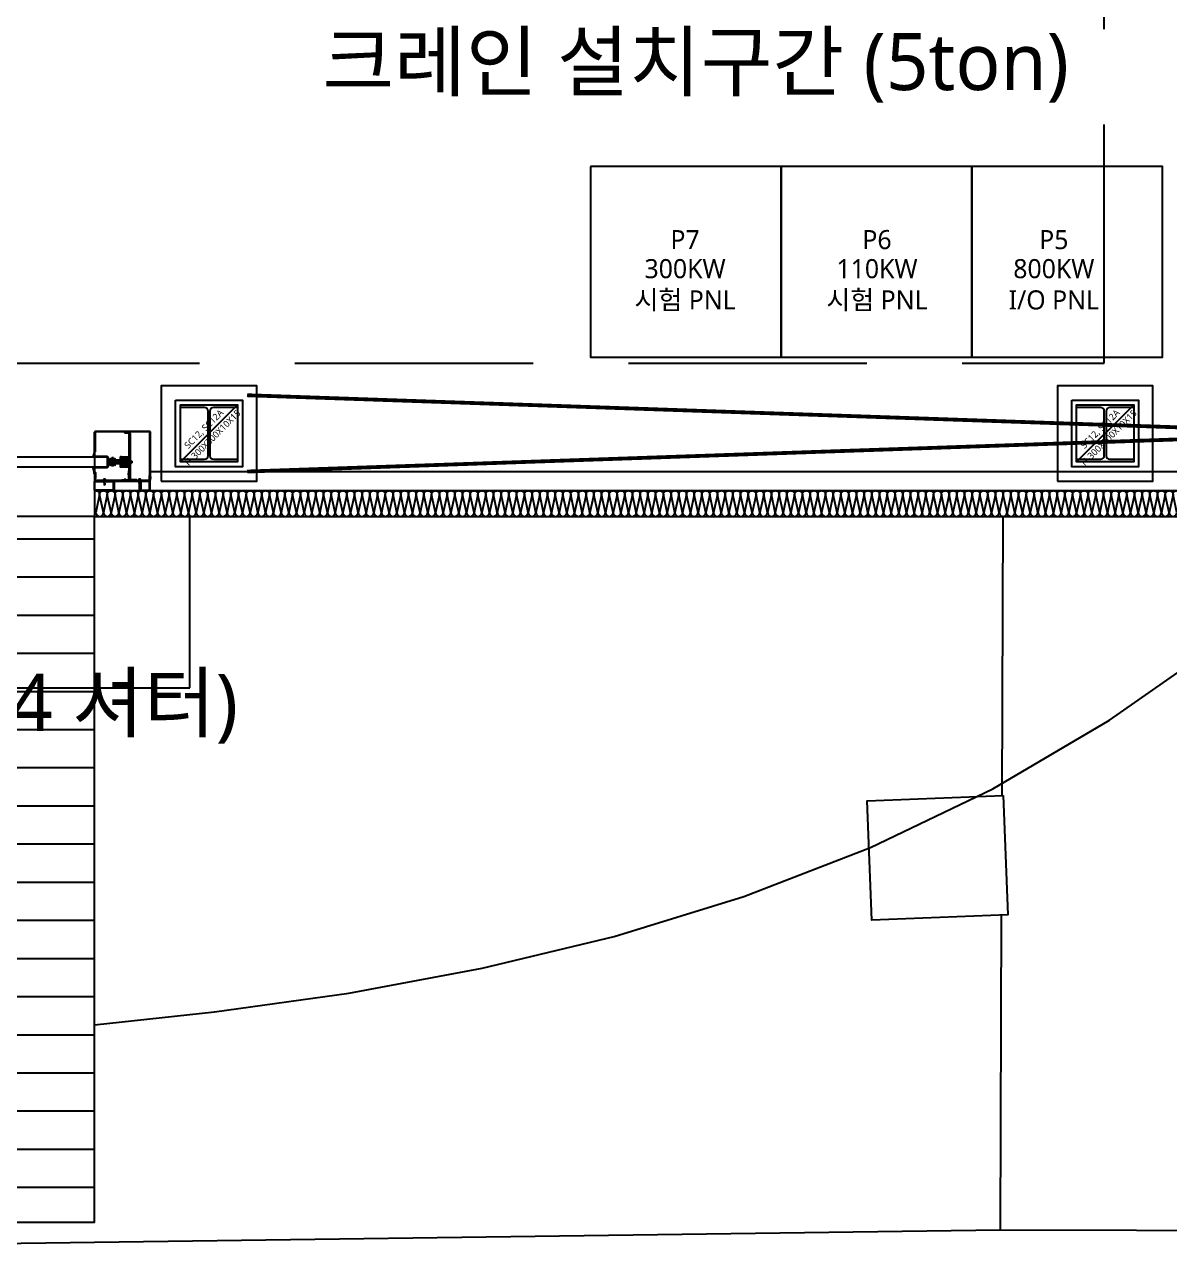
# Model space of a CAD drawing. Header units: millimetres. Extents: x 0 to 420500, y 0 to 297000.
# Drawn here: x 133801 to 139806, y 203489 to 209897 of the extents above; entities that cross this region are included whole.
import ezdxf
from ezdxf.enums import TextEntityAlignment as Align
from ezdxf.xclip import XClip

# ---------------------------------------------------------------- set-up
doc = ezdxf.new("R2010")
doc.units = ezdxf.units.MM
doc.header["$LTSCALE"] = 5000
doc.header["$XCLIPFRAME"] = 0
for name, pattern in [('DASH', [0.35, 0.25, -0.1]), ('DASHED2', [0.375, 0.25, -0.125]), ('PHANTOM2', [1.25, 0.625, -0.125, 0.125, -0.125, 0.125, -0.125])]:
    doc.linetypes.add(name, pattern=pattern)
doc.layers.add('arch', color=8, linetype='Continuous')
doc.layers.add('TRAY', color=3, linetype='Continuous')
doc.layers.add('TXT-1', color=137, linetype='Continuous', plot=False)
doc.styles.add('스타일1', font='malgun.ttf')

# ---------------------------------------------------------------- blocks, each defined once
blk = doc.blocks.new('XR-현황측량도')
at = {"color": 0}
blk.add_lwpolyline([(86810.5, 78764.2, 0.043248), (87948.8, 77003.3, 0.113814), (91116.8, 74545.3, 0.13394), (93095.3, 74047.2), (94070.6, 74047.3), (99828.2, 74046.3), (108550.3, 74045.8), (116948, 74021.7), (126987.3, 74021.1), (128740.4, 73974.7), (135158.9, 74062.7), (143027.2, 74043.6), (151689.9, 74037.3), (154882.8, 74051.1)], format="xyb", dxfattribs=at)
at = {"color": 0, "elevation": 94000}
blk.add_lwpolyline([(130410.5, 75137.9), (131039.3, 75204.7), (131039.3, 75204.7), (131744, 75303.9), (131744, 75303.9), (132443.6, 75433.8), (132443.6, 75433.8), (133135.4, 75600.6), (133135.4, 75600.6), (133815.4, 75810), (133815.4, 75810), (134479.2, 76066.2), (134479.2, 76066.2), (135120.7, 76373.8), (135120.7, 76373.8), (135733.4, 76735.3), (135733.4, 76735.3), (136317.3, 77141.9), (136317.3, 77141.9), (136876.6, 77581.8), (136876.6, 77581.8), (137135.9, 77803.3)], dxfattribs=at)
at = {"color": 0}
for points in [[(135173.5, 77803.3), (135167.8, 76339.7)], [(135165.4, 75713.1), (135158.9, 74062.7)]]:
    blk.add_lwpolyline(points, dxfattribs=at)
blk.add_lwpolyline([(135174.8, 76340), (135199.3, 75714.4), (134487.4, 75686.5), (134462.8, 76312.1)], close=True, dxfattribs=at)
blk = doc.blocks.new('*U30')
at = {"color": 0}
for points in [[(-32808.1, 0, -0.414214), (-32823.1, 15), (-32808.1, 85, 1), (-32838.1, 85), (-32823.1, 15, -0.414214), (-32838.1, 0, 0.414214)], [(-32778.1, 0, -0.414214), (-32793.1, 15), (-32778.1, 85, 1), (-32808.1, 85), (-32793.1, 15, -0.414214), (-32808.1, 0, 0.414214)], [(-32748.1, 0, -0.414214), (-32763.1, 15), (-32748.1, 85, 1), (-32778.1, 85), (-32763.1, 15, -0.414214), (-32778.1, 0, 0.414214)], [(-32718.1, 0, -0.414214), (-32733.1, 15), (-32718.1, 85, 1), (-32748.1, 85), (-32733.1, 15, -0.414214), (-32748.1, 0, 0.414214)], [(-32688.1, 0, -0.414214), (-32703.1, 15), (-32688.1, 85, 1), (-32718.1, 85), (-32703.1, 15, -0.414214), (-32718.1, 0, 0.414214)], [(-32658.1, 0, -0.414214), (-32673.1, 15), (-32658.1, 85, 1), (-32688.1, 85), (-32673.1, 15, -0.414214), (-32688.1, 0, 0.414214)], [(-32628.1, 0, -0.414214), (-32643.1, 15), (-32628.1, 85, 1), (-32658.1, 85), (-32643.1, 15, -0.414214), (-32658.1, 0, 0.414214)], [(-32598.1, 0, -0.414214), (-32613.1, 15), (-32598.1, 85, 1), (-32628.1, 85), (-32613.1, 15, -0.414214), (-32628.1, 0, 0.414214)], [(-32568.1, 0, -0.414214), (-32583.1, 15), (-32568.1, 85, 1), (-32598.1, 85), (-32583.1, 15, -0.414214), (-32598.1, 0, 0.414214)], [(-32538.1, 0, -0.414214), (-32553.1, 15), (-32538.1, 85, 1), (-32568.1, 85), (-32553.1, 15, -0.414214), (-32568.1, 0, 0.414214)], [(-32508.1, 0, -0.414214), (-32523.1, 15), (-32508.1, 85, 1), (-32538.1, 85), (-32523.1, 15, -0.414214), (-32538.1, 0, 0.414214)], [(-32478.1, 0, -0.414214), (-32493.1, 15), (-32478.1, 85, 1), (-32508.1, 85), (-32493.1, 15, -0.414214), (-32508.1, 0, 0.414214)], [(-32448.1, 0, -0.414214), (-32463.1, 15), (-32448.1, 85, 1), (-32478.1, 85), (-32463.1, 15, -0.414214), (-32478.1, 0, 0.414214)], [(-32418.1, 0, -0.414214), (-32433.1, 15), (-32418.1, 85, 1), (-32448.1, 85), (-32433.1, 15, -0.414214), (-32448.1, 0, 0.414214)], [(-32388.1, 0, -0.414214), (-32403.1, 15), (-32388.1, 85, 1), (-32418.1, 85), (-32403.1, 15, -0.414214), (-32418.1, 0, 0.414214)], [(-32358.1, 0, -0.414214), (-32373.1, 15), (-32358.1, 85, 1), (-32388.1, 85), (-32373.1, 15, -0.414214), (-32388.1, 0, 0.414214)], [(-32328.1, 0, -0.414214), (-32343.1, 15), (-32328.1, 85, 1), (-32358.1, 85), (-32343.1, 15, -0.414214), (-32358.1, 0, 0.414214)], [(-32298.1, 0, -0.414214), (-32313.1, 15), (-32298.1, 85, 1), (-32328.1, 85), (-32313.1, 15, -0.414214), (-32328.1, 0, 0.414214)], [(-32268.1, 0, -0.414214), (-32283.1, 15), (-32268.1, 85, 1), (-32298.1, 85), (-32283.1, 15, -0.414214), (-32298.1, 0, 0.414214)], [(-32238.1, 0, -0.414214), (-32253.1, 15), (-32238.1, 85, 1), (-32268.1, 85), (-32253.1, 15, -0.414214), (-32268.1, 0, 0.414214)], [(-32208.1, 0, -0.414214), (-32223.1, 15), (-32208.1, 85, 1), (-32238.1, 85), (-32223.1, 15, -0.414214), (-32238.1, 0, 0.414214)], [(-32178.1, 0, -0.414214), (-32193.1, 15), (-32178.1, 85, 1), (-32208.1, 85), (-32193.1, 15, -0.414214), (-32208.1, 0, 0.414214)], [(-32148.1, 0, -0.414214), (-32163.1, 15), (-32148.1, 85, 1), (-32178.1, 85), (-32163.1, 15, -0.414214), (-32178.1, 0, 0.414214)], [(-32118.1, 0, -0.414214), (-32133.1, 15), (-32118.1, 85, 1), (-32148.1, 85), (-32133.1, 15, -0.414214), (-32148.1, 0, 0.414214)], [(-32088.1, 0, -0.414214), (-32103.1, 15), (-32088.1, 85, 1), (-32118.1, 85), (-32103.1, 15, -0.414214), (-32118.1, 0, 0.414214)], [(-32058.1, 0, -0.414214), (-32073.1, 15), (-32058.1, 85, 1), (-32088.1, 85), (-32073.1, 15, -0.414214), (-32088.1, 0, 0.414214)], [(-32028.1, 0, -0.414214), (-32043.1, 15), (-32028.1, 85, 1), (-32058.1, 85), (-32043.1, 15, -0.414214), (-32058.1, 0, 0.414214)], [(-31998.1, 0, -0.414214), (-32013.1, 15), (-31998.1, 85, 1), (-32028.1, 85), (-32013.1, 15, -0.414214), (-32028.1, 0, 0.414214)], [(-31968.1, 0, -0.414214), (-31983.1, 15), (-31968.1, 85, 1), (-31998.1, 85), (-31983.1, 15, -0.414214), (-31998.1, 0, 0.414214)], [(-31938.1, 0, -0.414214), (-31953.1, 15), (-31938.1, 85, 1), (-31968.1, 85), (-31953.1, 15, -0.414214), (-31968.1, 0, 0.414214)], [(-31908.1, 0, -0.414214), (-31923.1, 15), (-31908.1, 85, 1), (-31938.1, 85), (-31923.1, 15, -0.414214), (-31938.1, 0, 0.414214)], [(-31878.1, 0, -0.414214), (-31893.1, 15), (-31878.1, 85, 1), (-31908.1, 85), (-31893.1, 15, -0.414214), (-31908.1, 0, 0.414214)], [(-31848.1, 0, -0.414214), (-31863.1, 15), (-31848.1, 85, 1), (-31878.1, 85), (-31863.1, 15, -0.414214), (-31878.1, 0, 0.414214)], [(-31818.1, 0, -0.414214), (-31833.1, 15), (-31818.1, 85, 1), (-31848.1, 85), (-31833.1, 15, -0.414214), (-31848.1, 0, 0.414214)], [(-31788.1, 0, -0.414214), (-31803.1, 15), (-31788.1, 85, 1), (-31818.1, 85), (-31803.1, 15, -0.414214), (-31818.1, 0, 0.414214)], [(-31758.1, 0, -0.414214), (-31773.1, 15), (-31758.1, 85, 1), (-31788.1, 85), (-31773.1, 15, -0.414214), (-31788.1, 0, 0.414214)], [(-31728.1, 0, -0.414214), (-31743.1, 15), (-31728.1, 85, 1), (-31758.1, 85), (-31743.1, 15, -0.414214), (-31758.1, 0, 0.414214)], [(-31698.1, 0, -0.414214), (-31713.1, 15), (-31698.1, 85, 1), (-31728.1, 85), (-31713.1, 15, -0.414214), (-31728.1, 0, 0.414214)], [(-31668.1, 0, -0.414214), (-31683.1, 15), (-31668.1, 85, 1), (-31698.1, 85), (-31683.1, 15, -0.414214), (-31698.1, 0, 0.414214)], [(-31638.1, 0, -0.414214), (-31653.1, 15), (-31638.1, 85, 1), (-31668.1, 85), (-31653.1, 15, -0.414214), (-31668.1, 0, 0.414214)], [(-31608.1, 0, -0.414214), (-31623.1, 15), (-31608.1, 85, 1), (-31638.1, 85), (-31623.1, 15, -0.414214), (-31638.1, 0, 0.414214)], [(-31578.1, 0, -0.414214), (-31593.1, 15), (-31578.1, 85, 1), (-31608.1, 85), (-31593.1, 15, -0.414214), (-31608.1, 0, 0.414214)], [(-31548.1, 0, -0.414214), (-31563.1, 15), (-31548.1, 85, 1), (-31578.1, 85), (-31563.1, 15, -0.414214), (-31578.1, 0, 0.414214)], [(-31518.1, 0, -0.414214), (-31533.1, 15), (-31518.1, 85, 1), (-31548.1, 85), (-31533.1, 15, -0.414214), (-31548.1, 0, 0.414214)], [(-31488.1, 0, -0.414214), (-31503.1, 15), (-31488.1, 85, 1), (-31518.1, 85), (-31503.1, 15, -0.414214), (-31518.1, 0, 0.414214)], [(-31458.1, 0, -0.414214), (-31473.1, 15), (-31458.1, 85, 1), (-31488.1, 85), (-31473.1, 15, -0.414214), (-31488.1, 0, 0.414214)], [(-31428.1, 0, -0.414214), (-31443.1, 15), (-31428.1, 85, 1), (-31458.1, 85), (-31443.1, 15, -0.414214), (-31458.1, 0, 0.414214)], [(-31398.1, 0, -0.414214), (-31413.1, 15), (-31398.1, 85, 1), (-31428.1, 85), (-31413.1, 15, -0.414214), (-31428.1, 0, 0.414214)], [(-31368.1, 0, -0.414214), (-31383.1, 15), (-31368.1, 85, 1), (-31398.1, 85), (-31383.1, 15, -0.414214), (-31398.1, 0, 0.414214)], [(-31338.1, 0, -0.414214), (-31353.1, 15), (-31338.1, 85, 1), (-31368.1, 85), (-31353.1, 15, -0.414214), (-31368.1, 0, 0.414214)], [(-31308.1, 0, -0.414214), (-31323.1, 15), (-31308.1, 85, 1), (-31338.1, 85), (-31323.1, 15, -0.414214), (-31338.1, 0, 0.414214)], [(-31278.1, 0, -0.414214), (-31293.1, 15), (-31278.1, 85, 1), (-31308.1, 85), (-31293.1, 15, -0.414214), (-31308.1, 0, 0.414214)], [(-31248.1, 0, -0.414214), (-31263.1, 15), (-31248.1, 85, 1), (-31278.1, 85), (-31263.1, 15, -0.414214), (-31278.1, 0, 0.414214)], [(-31218.1, 0, -0.414214), (-31233.1, 15), (-31218.1, 85, 1), (-31248.1, 85), (-31233.1, 15, -0.414214), (-31248.1, 0, 0.414214)], [(-31188.1, 0, -0.414214), (-31203.1, 15), (-31188.1, 85, 1), (-31218.1, 85), (-31203.1, 15, -0.414214), (-31218.1, 0, 0.414214)], [(-31158.1, 0, -0.414214), (-31173.1, 15), (-31158.1, 85, 1), (-31188.1, 85), (-31173.1, 15, -0.414214), (-31188.1, 0, 0.414214)], [(-31128.1, 0, -0.414214), (-31143.1, 15), (-31128.1, 85, 1), (-31158.1, 85), (-31143.1, 15, -0.414214), (-31158.1, 0, 0.414214)], [(-31098.1, 0, -0.414214), (-31113.1, 15), (-31098.1, 85, 1), (-31128.1, 85), (-31113.1, 15, -0.414214), (-31128.1, 0, 0.414214)], [(-31068.1, 0, -0.414214), (-31083.1, 15), (-31068.1, 85, 1), (-31098.1, 85), (-31083.1, 15, -0.414214), (-31098.1, 0, 0.414214)], [(-31038.1, 0, -0.414214), (-31053.1, 15), (-31038.1, 85, 1), (-31068.1, 85), (-31053.1, 15, -0.414214), (-31068.1, 0, 0.414214)], [(-31008.1, 0, -0.414214), (-31023.1, 15), (-31008.1, 85, 1), (-31038.1, 85), (-31023.1, 15, -0.414214), (-31038.1, 0, 0.414214)], [(-30978.1, 0, -0.414214), (-30993.1, 15), (-30978.1, 85, 1), (-31008.1, 85), (-30993.1, 15, -0.414214), (-31008.1, 0, 0.414214)], [(-30948.1, 0, -0.414214), (-30963.1, 15), (-30948.1, 85, 1), (-30978.1, 85), (-30963.1, 15, -0.414214), (-30978.1, 0, 0.414214)], [(-30918.1, 0, -0.414214), (-30933.1, 15), (-30918.1, 85, 1), (-30948.1, 85), (-30933.1, 15, -0.414214), (-30948.1, 0, 0.414214)], [(-30888.1, 0, -0.414214), (-30903.1, 15), (-30888.1, 85, 1), (-30918.1, 85), (-30903.1, 15, -0.414214), (-30918.1, 0, 0.414214)], [(-30858.1, 0, -0.414214), (-30873.1, 15), (-30858.1, 85, 1), (-30888.1, 85), (-30873.1, 15, -0.414214), (-30888.1, 0, 0.414214)], [(-30828.1, 0, -0.414214), (-30843.1, 15), (-30828.1, 85, 1), (-30858.1, 85), (-30843.1, 15, -0.414214), (-30858.1, 0, 0.414214)], [(-30798.1, 0, -0.414214), (-30813.1, 15), (-30798.1, 85, 1), (-30828.1, 85), (-30813.1, 15, -0.414214), (-30828.1, 0, 0.414214)], [(-30768.1, 0, -0.414214), (-30783.1, 15), (-30768.1, 85, 1), (-30798.1, 85), (-30783.1, 15, -0.414214), (-30798.1, 0, 0.414214)], [(-30738.1, 0, -0.414214), (-30753.1, 15), (-30738.1, 85, 1), (-30768.1, 85), (-30753.1, 15, -0.414214), (-30768.1, 0, 0.414214)], [(-30708.1, 0, -0.414214), (-30723.1, 15), (-30708.1, 85, 1), (-30738.1, 85), (-30723.1, 15, -0.414214), (-30738.1, 0, 0.414214)], [(-30678.1, 0, -0.414214), (-30693.1, 15), (-30678.1, 85, 1), (-30708.1, 85), (-30693.1, 15, -0.414214), (-30708.1, 0, 0.414214)], [(-30648.1, 0, -0.414214), (-30663.1, 15), (-30648.1, 85, 1), (-30678.1, 85), (-30663.1, 15, -0.414214), (-30678.1, 0, 0.414214)], [(-30618.1, 0, -0.414214), (-30633.1, 15), (-30618.1, 85, 1), (-30648.1, 85), (-30633.1, 15, -0.414214), (-30648.1, 0, 0.414214)], [(-30588.1, 0, -0.414214), (-30603.1, 15), (-30588.1, 85, 1), (-30618.1, 85), (-30603.1, 15, -0.414214), (-30618.1, 0, 0.414214)], [(-30558.1, 0, -0.414214), (-30573.1, 15), (-30558.1, 85, 1), (-30588.1, 85), (-30573.1, 15, -0.414214), (-30588.1, 0, 0.414214)], [(-30528.1, 0, -0.414214), (-30543.1, 15), (-30528.1, 85, 1), (-30558.1, 85), (-30543.1, 15, -0.414214), (-30558.1, 0, 0.414214)], [(-30498.1, 0, -0.414214), (-30513.1, 15), (-30498.1, 85, 1), (-30528.1, 85), (-30513.1, 15, -0.414214), (-30528.1, 0, 0.414214)], [(-30468.1, 0, -0.414214), (-30483.1, 15), (-30468.1, 85, 1), (-30498.1, 85), (-30483.1, 15, -0.414214), (-30498.1, 0, 0.414214)], [(-30438.1, 0, -0.414214), (-30453.1, 15), (-30438.1, 85, 1), (-30468.1, 85), (-30453.1, 15, -0.414214), (-30468.1, 0, 0.414214)], [(-30408.1, 0, -0.414214), (-30423.1, 15), (-30408.1, 85, 1), (-30438.1, 85), (-30423.1, 15, -0.414214), (-30438.1, 0, 0.414214)], [(-30378.1, 0, -0.414214), (-30393.1, 15), (-30378.1, 85, 1), (-30408.1, 85), (-30393.1, 15, -0.414214), (-30408.1, 0, 0.414214)], [(-30348.1, 0, -0.414214), (-30363.1, 15), (-30348.1, 85, 1), (-30378.1, 85), (-30363.1, 15, -0.414214), (-30378.1, 0, 0.414214)], [(-30318.1, 0, -0.414214), (-30333.1, 15), (-30318.1, 85, 1), (-30348.1, 85), (-30333.1, 15, -0.414214), (-30348.1, 0, 0.414214)], [(-30288.1, 0, -0.414214), (-30303.1, 15), (-30288.1, 85, 1), (-30318.1, 85), (-30303.1, 15, -0.414214), (-30318.1, 0, 0.414214)], [(-30258.1, 0, -0.414214), (-30273.1, 15), (-30258.1, 85, 1), (-30288.1, 85), (-30273.1, 15, -0.414214), (-30288.1, 0, 0.414214)], [(-30228.1, 0, -0.414214), (-30243.1, 15), (-30228.1, 85, 1), (-30258.1, 85), (-30243.1, 15, -0.414214), (-30258.1, 0, 0.414214)], [(-30198.1, 0, -0.414214), (-30213.1, 15), (-30198.1, 85, 1), (-30228.1, 85), (-30213.1, 15, -0.414214), (-30228.1, 0, 0.414214)], [(-30168.1, 0, -0.414214), (-30183.1, 15), (-30168.1, 85, 1), (-30198.1, 85), (-30183.1, 15, -0.414214), (-30198.1, 0, 0.414214)], [(-30138.1, 0, -0.414214), (-30153.1, 15), (-30138.1, 85, 1), (-30168.1, 85), (-30153.1, 15, -0.414214), (-30168.1, 0, 0.414214)], [(-30108.1, 0, -0.414214), (-30123.1, 15), (-30108.1, 85, 1), (-30138.1, 85), (-30123.1, 15, -0.414214), (-30138.1, 0, 0.414214)], [(-30078.1, 0, -0.414214), (-30093.1, 15), (-30078.1, 85, 1), (-30108.1, 85), (-30093.1, 15, -0.414214), (-30108.1, 0, 0.414214)], [(-30048.1, 0, -0.414214), (-30063.1, 15), (-30048.1, 85, 1), (-30078.1, 85), (-30063.1, 15, -0.414214), (-30078.1, 0, 0.414214)], [(-30018.1, 0, -0.414214), (-30033.1, 15), (-30018.1, 85, 1), (-30048.1, 85), (-30033.1, 15, -0.414214), (-30048.1, 0, 0.414214)], [(-29988.1, 0, -0.414214), (-30003.1, 15), (-29988.1, 85, 1), (-30018.1, 85), (-30003.1, 15, -0.414214), (-30018.1, 0, 0.414214)], [(-29958.1, 0, -0.414214), (-29973.1, 15), (-29958.1, 85, 1), (-29988.1, 85), (-29973.1, 15, -0.414214), (-29988.1, 0, 0.414214)], [(-29928.1, 0, -0.414214), (-29943.1, 15), (-29928.1, 85, 1), (-29958.1, 85), (-29943.1, 15, -0.414214), (-29958.1, 0, 0.414214)], [(-29898.1, 0, -0.414214), (-29913.1, 15), (-29898.1, 85, 1), (-29928.1, 85), (-29913.1, 15, -0.414214), (-29928.1, 0, 0.414214)], [(-29868.1, 0, -0.414214), (-29883.1, 15), (-29868.1, 85, 1), (-29898.1, 85), (-29883.1, 15, -0.414214), (-29898.1, 0, 0.414214)], [(-29838.1, 0, -0.414214), (-29853.1, 15), (-29838.1, 85, 1), (-29868.1, 85), (-29853.1, 15, -0.414214), (-29868.1, 0, 0.414214)], [(-29808.1, 0, -0.414214), (-29823.1, 15), (-29808.1, 85, 1), (-29838.1, 85), (-29823.1, 15, -0.414214), (-29838.1, 0, 0.414214)], [(-29778.1, 0, -0.414214), (-29793.1, 15), (-29778.1, 85, 1), (-29808.1, 85), (-29793.1, 15, -0.414214), (-29808.1, 0, 0.414214)], [(-29748.1, 0, -0.414214), (-29763.1, 15), (-29748.1, 85, 1), (-29778.1, 85), (-29763.1, 15, -0.414214), (-29778.1, 0, 0.414214)], [(-29718.1, 0, -0.414214), (-29733.1, 15), (-29718.1, 85, 1), (-29748.1, 85), (-29733.1, 15, -0.414214), (-29748.1, 0, 0.414214)], [(-29688.1, 0, -0.414214), (-29703.1, 15), (-29688.1, 85, 1), (-29718.1, 85), (-29703.1, 15, -0.414214), (-29718.1, 0, 0.414214)], [(-29658.1, 0, -0.414214), (-29673.1, 15), (-29658.1, 85, 1), (-29688.1, 85), (-29673.1, 15, -0.414214), (-29688.1, 0, 0.414214)], [(-29628.1, 0, -0.414214), (-29643.1, 15), (-29628.1, 85, 1), (-29658.1, 85), (-29643.1, 15, -0.414214), (-29658.1, 0, 0.414214)], [(-29598.1, 0, -0.414214), (-29613.1, 15), (-29598.1, 85, 1), (-29628.1, 85), (-29613.1, 15, -0.414214), (-29628.1, 0, 0.414214)], [(-29568.1, 0, -0.414214), (-29583.1, 15), (-29568.1, 85, 1), (-29598.1, 85), (-29583.1, 15, -0.414214), (-29598.1, 0, 0.414214)], [(-29538.1, 0, -0.414214), (-29553.1, 15), (-29538.1, 85, 1), (-29568.1, 85), (-29553.1, 15, -0.414214), (-29568.1, 0, 0.414214)], [(-29508.1, 0, -0.414214), (-29523.1, 15), (-29508.1, 85, 1), (-29538.1, 85), (-29523.1, 15, -0.414214), (-29538.1, 0, 0.414214)], [(-29478.1, 0, -0.414214), (-29493.1, 15), (-29478.1, 85, 1), (-29508.1, 85), (-29493.1, 15, -0.414214), (-29508.1, 0, 0.414214)], [(-29448.1, 0, -0.414214), (-29463.1, 15), (-29448.1, 85, 1), (-29478.1, 85), (-29463.1, 15, -0.414214), (-29478.1, 0, 0.414214)], [(-29418.1, 0, -0.414214), (-29433.1, 15), (-29418.1, 85, 1), (-29448.1, 85), (-29433.1, 15, -0.414214), (-29448.1, 0, 0.414214)], [(-29388.1, 0, -0.414214), (-29403.1, 15), (-29388.1, 85, 1), (-29418.1, 85), (-29403.1, 15, -0.414214), (-29418.1, 0, 0.414214)], [(-29358.1, 0, -0.414214), (-29373.1, 15), (-29358.1, 85, 1), (-29388.1, 85), (-29373.1, 15, -0.414214), (-29388.1, 0, 0.414214)], [(-29328.1, 0, -0.414214), (-29343.1, 15), (-29328.1, 85, 1), (-29358.1, 85), (-29343.1, 15, -0.414214), (-29358.1, 0, 0.414214)], [(-29298.1, 0, -0.414214), (-29313.1, 15), (-29298.1, 85, 1), (-29328.1, 85), (-29313.1, 15, -0.414214), (-29328.1, 0, 0.414214)], [(-29268.1, 0, -0.414214), (-29283.1, 15), (-29268.1, 85, 1), (-29298.1, 85), (-29283.1, 15, -0.414214), (-29298.1, 0, 0.414214)], [(-29238.1, 0, -0.414214), (-29253.1, 15), (-29238.1, 85, 1), (-29268.1, 85), (-29253.1, 15, -0.414214), (-29268.1, 0, 0.414214)], [(-29208.1, 0, -0.414214), (-29223.1, 15), (-29208.1, 85, 1), (-29238.1, 85), (-29223.1, 15, -0.414214), (-29238.1, 0, 0.414214)], [(-29178.1, 0, -0.414214), (-29193.1, 15), (-29178.1, 85, 1), (-29208.1, 85), (-29193.1, 15, -0.414214), (-29208.1, 0, 0.414214)], [(-29148.1, 0, -0.414214), (-29163.1, 15), (-29148.1, 85, 1), (-29178.1, 85), (-29163.1, 15, -0.414214), (-29178.1, 0, 0.414214)], [(-29118.1, 0, -0.414214), (-29133.1, 15), (-29118.1, 85, 1), (-29148.1, 85), (-29133.1, 15, -0.414214), (-29148.1, 0, 0.414214)], [(-29088.1, 0, -0.414214), (-29103.1, 15), (-29088.1, 85, 1), (-29118.1, 85), (-29103.1, 15, -0.414214), (-29118.1, 0, 0.414214)], [(-29058.1, 0, -0.414214), (-29073.1, 15), (-29058.1, 85, 1), (-29088.1, 85), (-29073.1, 15, -0.414214), (-29088.1, 0, 0.414214)], [(-29028.1, 0, -0.414214), (-29043.1, 15), (-29028.1, 85, 1), (-29058.1, 85), (-29043.1, 15, -0.414214), (-29058.1, 0, 0.414214)], [(-28998.1, 0, -0.414214), (-29013.1, 15), (-28998.1, 85, 1), (-29028.1, 85), (-29013.1, 15, -0.414214), (-29028.1, 0, 0.414214)], [(-28968.1, 0, -0.414214), (-28983.1, 15), (-28968.1, 85, 1), (-28998.1, 85), (-28983.1, 15, -0.414214), (-28998.1, 0, 0.414214)], [(-28938.1, 0, -0.414214), (-28953.1, 15), (-28938.1, 85, 1), (-28968.1, 85), (-28953.1, 15, -0.414214), (-28968.1, 0, 0.414214)], [(-28908.1, 0, -0.414214), (-28923.1, 15), (-28908.1, 85, 1), (-28938.1, 85), (-28923.1, 15, -0.414214), (-28938.1, 0, 0.414214)], [(-28878.1, 0, -0.414214), (-28893.1, 15), (-28878.1, 85, 1), (-28908.1, 85), (-28893.1, 15, -0.414214), (-28908.1, 0, 0.414214)], [(-28848.1, 0, -0.414214), (-28863.1, 15), (-28848.1, 85, 1), (-28878.1, 85), (-28863.1, 15, -0.414214), (-28878.1, 0, 0.414214)], [(-28818.1, 0, -0.414214), (-28833.1, 15), (-28818.1, 85, 1), (-28848.1, 85), (-28833.1, 15, -0.414214), (-28848.1, 0, 0.414214)], [(-28788.1, 0, -0.414214), (-28803.1, 15), (-28788.1, 85, 1), (-28818.1, 85), (-28803.1, 15, -0.414214), (-28818.1, 0, 0.414214)], [(-28758.1, 0, -0.414214), (-28773.1, 15), (-28758.1, 85, 1), (-28788.1, 85), (-28773.1, 15, -0.414214), (-28788.1, 0, 0.414214)], [(-28728.1, 0, -0.414214), (-28743.1, 15), (-28728.1, 85, 1), (-28758.1, 85), (-28743.1, 15, -0.414214), (-28758.1, 0, 0.414214)], [(-28698.1, 0, -0.414214), (-28713.1, 15), (-28698.1, 85, 1), (-28728.1, 85), (-28713.1, 15, -0.414214), (-28728.1, 0, 0.414214)], [(-28668.1, 0, -0.414214), (-28683.1, 15), (-28668.1, 85, 1), (-28698.1, 85), (-28683.1, 15, -0.414214), (-28698.1, 0, 0.414214)], [(-28638.1, 0, -0.414214), (-28653.1, 15), (-28638.1, 85, 1), (-28668.1, 85), (-28653.1, 15, -0.414214), (-28668.1, 0, 0.414214)]]:
    blk.add_lwpolyline(points, format="xyb", dxfattribs=at)
blk = doc.blocks.new('XR-plan$0$A$C24791F9D')
at = {"color": 0}
for p, q in [((2.2, 15.5), (2.2, 0.2)), ((2.2, 15.5), (2.2, 0.2)), ((2.5, 15.7), (3.3, 15.7)), ((3.7, 15.3), (3.7, 0.4)), ((3.7, 13.3), (4.8, 13.3)), ((4.8, 7.8), (3.7, 7.8)), ((3.7, 2.4), (4.8, 2.4)), ((4.8, 13.3), (6.2, 12.6)), ((4.8, 7.8), (7.7, 8.5)), ((4.8, 7.8), (7.7, 7.2)), ((4.8, 2.4), (6.2, 3.1)), ((6.2, 12.6), (7.7, 12.5)), ((6.2, 3.1), (7.7, 3.2)), ((7.7, 12.5), (7.7, 3.2)), ((8.4, 10.9), (7.7, 11.8)), ((7.7, 11.8), (8.9, 3.8)), ((7.7, 8.1), (8.2, 4.8)), ((7.7, 7.6), (8.1, 4.8)), ((7.7, 3.8), (8.1, 4.8)), ((8.2, 4.8), (8.1, 4.8)), ((8.2, 4.8), (8.9, 3.8)), ((8.4, 10.9), (9.3, 4.8)), ((8.4, 10.9), (8.5, 10.9)), ((8.9, 11.8), (8.5, 10.9)), ((8.5, 10.9), (9.4, 4.8)), ((9.6, 10.9), (8.9, 11.8)), ((8.9, 11.8), (10.1, 3.8)), ((8.9, 3.8), (9.3, 4.8)), ((9.4, 4.8), (9.3, 4.8)), ((9.4, 4.8), (10.1, 3.8)), ((9.6, 10.9), (10.5, 4.8)), ((9.6, 10.9), (9.7, 10.9)), ((10.1, 11.8), (9.7, 10.9)), ((9.7, 10.9), (10.6, 4.8)), ((10.8, 10.9), (10.1, 11.8)), ((10.1, 11.8), (11.3, 3.8)), ((10.1, 3.8), (10.5, 4.8)), ((10.6, 4.8), (10.5, 4.8)), ((10.6, 4.8), (11.3, 3.8)), ((10.8, 10.9), (11.7, 4.8)), ((10.8, 10.9), (10.9, 10.9)), ((11.3, 11.8), (10.9, 10.9)), ((10.9, 10.9), (11.8, 4.8)), ((12, 10.9), (11.3, 11.8)), ((11.3, 11.8), (12.5, 3.8)), ((11.3, 3.8), (11.7, 4.8)), ((11.8, 4.8), (11.7, 4.8)), ((11.8, 4.8), (12.5, 3.8)), ((12, 10.9), (12.9, 4.8)), ((12, 10.9), (12.1, 10.9)), ((12.5, 11.8), (12.1, 10.9)), ((12.1, 10.9), (13, 4.8)), ((13.2, 10.9), (12.5, 11.8)), ((12.5, 11.8), (13.7, 3.8)), ((12.5, 3.8), (12.9, 4.8)), ((13, 4.8), (12.9, 4.8)), ((13, 4.8), (13.7, 3.8)), ((13.2, 10.9), (14.1, 4.8)), ((13.2, 10.9), (13.3, 10.9)), ((13.7, 11.8), (13.3, 10.9)), ((13.3, 10.9), (14.2, 4.8)), ((14.4, 10.9), (13.7, 11.8)), ((13.7, 11.8), (14.9, 3.8)), ((13.7, 3.8), (14.1, 4.8)), ((14.2, 4.8), (14.1, 4.8)), ((14.2, 4.8), (14.9, 3.8)), ((14.4, 10.9), (15.3, 4.8)), ((14.4, 10.9), (14.5, 10.9)), ((14.9, 11.8), (14.5, 10.9)), ((14.5, 10.9), (15.4, 4.8)), ((15.6, 10.9), (14.9, 11.8)), ((14.9, 11.8), (16.1, 3.8)), ((14.9, 3.8), (15.3, 4.8)), ((15.4, 4.8), (15.3, 4.8)), ((15.4, 4.8), (16.1, 3.8)), ((15.6, 10.9), (16.5, 4.8)), ((15.6, 10.9), (15.7, 10.9)), ((16.1, 11.8), (15.7, 10.9)), ((15.7, 10.9), (16.6, 4.8)), ((16.8, 10.9), (16.1, 11.8)), ((16.1, 11.8), (17.3, 3.8)), ((16.1, 3.8), (16.5, 4.8)), ((16.6, 4.8), (16.5, 4.8)), ((16.6, 4.8), (17.3, 3.8)), ((16.8, 10.9), (17.7, 4.8)), ((16.8, 10.9), (16.9, 10.9)), ((17.3, 11.8), (16.9, 10.9)), ((16.9, 10.9), (17.8, 4.8)), ((18, 10.9), (17.3, 11.8)), ((17.3, 11.8), (18.5, 3.8)), ((17.3, 3.8), (17.7, 4.8)), ((17.8, 4.8), (17.7, 4.8)), ((17.8, 4.8), (18.5, 3.8)), ((18, 10.9), (18.9, 4.8)), ((18, 10.9), (18.1, 10.9)), ((18.5, 11.8), (18.1, 10.9)), ((18.1, 10.9), (19, 4.8)), ((19.2, 10.9), (18.5, 11.8)), ((18.5, 11.8), (19.7, 3.8)), ((18.5, 3.8), (18.9, 4.8)), ((19, 4.8), (18.9, 4.8)), ((19, 4.8), (19.7, 3.8)), ((19.2, 10.9), (20.1, 4.8)), ((19.2, 10.9), (19.3, 10.9)), ((19.7, 11.8), (19.3, 10.9)), ((19.3, 10.9), (20.2, 4.8)), ((20.4, 10.9), (19.7, 11.8)), ((19.7, 11.8), (20.9, 3.8)), ((19.7, 3.8), (20.1, 4.8)), ((20.2, 4.8), (20.1, 4.8)), ((20.2, 4.8), (20.9, 3.8)), ((20.4, 10.9), (21.3, 4.8)), ((20.4, 10.9), (20.5, 10.9)), ((20.9, 11.8), (20.5, 10.9)), ((20.5, 10.9), (21.4, 4.8)), ((21.6, 10.9), (20.9, 11.8)), ((20.9, 11.8), (21.7, 6.5)), ((20.9, 3.8), (21.3, 4.8)), ((21.4, 4.8), (21.3, 4.8)), ((21.4, 4.8), (21.7, 4.4)), ((21.6, 10.9), (21.7, 10.4)), ((21.6, 10.9), (21.7, 10.9)), ((21.7, 10.9), (21.7, 4.4)), ((2.5, 0), (3.3, 0))]:
    blk.add_line(p, q, dxfattribs=at)
for centre, radius, start, end in [((14.7, 7.8), 14.7, 148.57848, 211.42152), ((2.5, 15.3), 0.4, 90, 148.57848), ((2.5, 0.4), 0.4, 211.42152, 270), ((3.3, 15.3), 0.4, 0, 90), ((3.3, 0.4), 0.4, 270, 0)]:
    blk.add_arc(centre, radius, start, end, dxfattribs=at)
blk = doc.blocks.new('XR-plan$0$A$C715D639E')
at = {"color": 0}
for p, q in [((0, 13.2), (0, 3)), ((5.2, 14.8), (0.8, 14.8)), ((5.2, 11.6), (0.8, 11.6)), ((5.2, 5.2), (0.8, 5.2)), ((5.2, 1.4), (0.8, 1.4)), ((5.9, 16), (5.9, 0.2)), ((6.3, 16.2), (7, 16.2)), ((7.4, 15.8), (7.4, 0.4)), ((6.3, 0), (7, 0))]:
    blk.add_line(p, q, dxfattribs=at)
for centre, radius, start, end in [((2, 13.2), 2, 126.8699, 233.1301), ((6.9, 8.4), 6.91, 152.67686, 207.84238), ((2.6, 3.3), 2.61, 133.8974, 226.1026), ((6.4, 13.2), 2, 126.8699, 233.1301), ((11.3, 8.4), 6.91, 152.67686, 207.84238), ((7, 3.3), 2.61, 133.8974, 226.1026), ((18.4, 8.4), 14.7, 148.57848, 154.13646), ((18.4, 7.8), 14.7, 205.86354, 211.42152), ((6.3, 15.8), 0.4, 90, 148.57848), ((6.3, 0.4), 0.4, 211.42152, 270), ((7, 15.8), 0.4, 0, 90), ((7, 0.4), 0.4, 270, 0)]:
    blk.add_arc(centre, radius, start, end, dxfattribs=at)
blk = doc.blocks.new('XR-plan$0$A$C12F92AEA')
at = {"color": 0}
for p, q in [((0, 6), (0, 48)), ((0, 48), (0, 43.5)), ((0, 43.5), (0.5, 43)), ((0, 10.5), (0.5, 11)), ((0, 6), (0, 10.5)), ((0.5, 11), (0.5, 43)), ((0.5, 43), (9.5, 43)), ((0.5, 11), (9.5, 11)), ((1, 49), (23.5, 49)), ((1, 5), (23.5, 5)), ((9.5, 11), (9.5, 43)), ((9.5, 38), (29.5, 38)), ((9.5, 16), (29.5, 16)), ((24, 49.4), (24.8, 53.6)), ((24, 4.6), (24.8, 0.4)), ((25.3, 54), (29, 54)), ((25.3, 0), (29, 0)), ((29.5, 53.5), (29.5, 0.5))]:
    blk.add_line(p, q, dxfattribs=at)
for centre, radius, start, end in [((1, 48), 1, 90, 180), ((1, 6), 1, 180, 270), ((23.5, 49.5), 0.5, 270, 348.69007), ((23.5, 4.5), 0.5, 11.30993, 90), ((25.3, 53.5), 0.5, 90, 168.69007), ((25.3, 0.5), 0.5, 191.30993, 270), ((29, 53.5), 0.5, 0, 90), ((29, 0.5), 0.5, 270, 0)]:
    blk.add_arc(centre, radius, start, end, dxfattribs=at)
blk = doc.blocks.new('COMBI SHUTTER')
at = {"color": 0}
for p, q in [((3000, 305), (3000, 0)), ((3287.1, 310), (3005, 310)), ((3178.1, 307.7), (3156.6, 307.7)), ((3156.6, 307.7), (3156.6, 303.2)), ((3156.6, 303.2), (3178.1, 303.2)), ((3167.3, 299.7), (3167.3, 311.9)), ((3182.1, 61.7), (3182.1, 299.2)), ((3186.6, 299.2), (3186.6, 61.7)), ((3292.1, 0), (3292.1, 305)), ((3008.2, 223.1), (2995.2, 223.1)), ((-1063.1, 177.5), (3063.1, 177.5)), ((3173.1, 150), (3066.6, 150)), ((3173.1, 150), (3066.6, 150)), ((3070.3, 158), (3072.3, 160)), ((3070.3, 142), (3070.3, 158)), ((3072.3, 140), (3070.3, 142)), ((3081, 160), (3072.3, 160)), ((3081, 140), (3072.3, 140)), ((3106.9, 160), (3082.5, 160)), ((3106.9, 160), (3082.5, 160)), ((3106.9, 140), (3082.5, 140)), ((3099.2, 171), (3090.2, 171)), ((3090.2, 129), (3090.2, 171)), ((3099.2, 129), (3090.2, 129)), ((3099.2, 129), (3099.2, 171)), ((3134.6, 160), (3108.4, 160)), ((3134.6, 140), (3108.4, 140)), ((3142.2, 160), (3136.1, 160)), ((3142.2, 140), (3136.1, 140)), ((3156.1, 140), (3156.1, 160)), ((3157.6, 140), (3157.6, 160)), ((3159.6, 160), (3157.6, 160)), ((3159.6, 140), (3157.6, 140)), ((3159.6, 160), (3160.1, 159.5)), ((3159.6, 160), (3159.6, 140)), ((3160.1, 140.5), (3159.6, 140)), ((3160.1, 140.5), (3160.1, 159.5)), ((3174.7, 150), (3190.2, 150)), ((3176, 150), (3187.8, 150)), ((3063.1, 122.5), (-1063.1, 122.5)), ((3008.2, 76.9), (2995.2, 76.9)), ((3173.1, 88.2), (3191.9, 88.2)), ((3174.7, 88.2), (3190.2, 88.2)), ((3298.5, 67.4), (3282.5, 67.4)), ((3286.8, 80), (3290, 80)), ((3000, 0), (3292.1, 0)), ((3046.6, 53.9), (3046.6, 53.5)), ((3057.8, 54.2), (3046.9, 54.2)), ((3057.8, 53.2), (3046.9, 53.2)), ((3047.1, 57.9), (3047.1, 54.2)), ((3056.2, 59.2), (3048.4, 59.2)), ((3053.1, 53.2), (3049.3, 52.3)), ((3049.3, 52.3), (3050.1, 53.2)), ((3049.3, 52.3), (3050.1, 51.6)), ((3055.2, 52.2), (3049.3, 50.7)), ((3049.3, 50.7), (3050.1, 51.6)), ((3049.3, 50.7), (3050.1, 50.1)), ((3055.2, 50.6), (3049.3, 49.2)), ((3049.3, 49.2), (3050.1, 50.1)), ((3049.3, 49.2), (3050.1, 48.5)), ((3055.2, 49.1), (3049.3, 47.6)), ((3049.3, 47.6), (3050.1, 48.5)), ((3049.3, 47.6), (3050.1, 47)), ((3055.2, 47.5), (3049.3, 46.1)), ((3049.3, 46.1), (3050.1, 47)), ((3049.3, 46.1), (3050.1, 45.4)), ((3055.2, 45.9), (3049.3, 44.5)), ((3049.3, 44.5), (3050.1, 45.4)), ((3049.3, 44.5), (3050.1, 43.9)), ((3055.2, 44.4), (3049.3, 43)), ((3049.3, 43), (3050.1, 43.9)), ((3049.3, 43), (3050.1, 42.3)), ((3055.2, 42.8), (3049.3, 41.4)), ((3049.3, 41.4), (3050.1, 42.3)), ((3049.3, 41.4), (3050.1, 40.8)), ((3055.2, 41.3), (3049.3, 39.8)), ((3049.3, 39.8), (3050.1, 40.8)), ((3049.3, 39.8), (3050.1, 39.2)), ((3052.8, 39.2), (3049.3, 38.3)), ((3049.3, 38.3), (3050.1, 39.2)), ((3049.3, 38.3), (3050.1, 37.7)), ((3049.7, 59.2), (3049.7, 54.2)), ((3054.5, 52.7), (3050.1, 51.6)), ((3054.5, 51.2), (3050.1, 50.1)), ((3054.5, 49.6), (3050.1, 48.5)), ((3054.5, 48.1), (3050.1, 47)), ((3054.5, 46.5), (3050.1, 45.4)), ((3054.5, 44.9), (3050.1, 43.9)), ((3054.5, 43.4), (3050.1, 42.3)), ((3054.5, 41.8), (3050.1, 40.8)), ((3054.5, 40.3), (3050.1, 39.2)), ((3051.9, 38.1), (3050.1, 37.7)), ((3050.1, 37.7), (3050.1, 30.5)), ((3051.2, 31), (3050.1, 30.5)), ((3052.3, 29.2), (3050.1, 30.5)), ((3051.6, 31), (3051.9, 38.1)), ((3051.9, 38.1), (3053.6, 40.1)), ((3051.9, 30.7), (3051.9, 38.1)), ((3052.3, 29.2), (3051.9, 30.7)), ((3052.3, 29.2), (3053.4, 33.9)), ((3052.3, 29.2), (3054.5, 30.5)), ((3052.8, 39.2), (3052.6, 39.1)), ((3055.2, 39.7), (3053.7, 39.4)), ((3054.5, 38.7), (3053.8, 38.5)), ((3054.5, 52.7), (3054.9, 53.2)), ((3055.3, 52.1), (3054.5, 52.7)), ((3054.5, 51.2), (3055.3, 52.1)), ((3055.3, 50.5), (3054.5, 51.2)), ((3054.5, 49.6), (3055.3, 50.5)), ((3055.3, 49), (3054.5, 49.6)), ((3054.5, 48.1), (3055.3, 49)), ((3055.3, 47.4), (3054.5, 48.1)), ((3054.5, 46.5), (3055.3, 47.4)), ((3055.3, 45.9), (3054.5, 46.5)), ((3054.5, 44.9), (3055.3, 45.9)), ((3055.3, 44.3), (3054.5, 44.9)), ((3054.5, 43.4), (3055.3, 44.3)), ((3055.3, 42.7), (3054.5, 43.4)), ((3054.5, 41.8), (3055.3, 42.7)), ((3055.3, 41.2), (3054.5, 41.8)), ((3054.5, 40.3), (3055.3, 41.2)), ((3055.3, 39.6), (3054.5, 40.3)), ((3054.5, 38.7), (3055.3, 39.6)), ((3054.5, 38.7), (3054.5, 30.5)), ((3054.9, 59.2), (3054.9, 54.2)), ((3057.6, 57.9), (3057.6, 54.2)), ((3058.1, 53.9), (3058.1, 53.5)), ((3100, 0), (3100, 50)), ((3104.5, 0), (3100, 0)), ((3104.5, 0), (3104.5, 50)), ((3157.8, 62.7), (3157.8, 45.7)), ((3190.6, 57.7), (3222.1, 57.7)), ((3222.1, 53.2), (3190.6, 53.2)), ((3206.3, 60.3), (3206.3, 47.7)), ((3206.3, 60.3), (3206.3, 47.7)), ((3222.1, 57.7), (3222.1, 53.2)), ((3230.7, 53.9), (3230.7, 53.5)), ((3241.9, 54.2), (3231, 54.2)), ((3241.9, 53.2), (3231, 53.2)), ((3231.2, 57.9), (3231.2, 54.2)), ((3240.3, 59.2), (3232.5, 59.2)), ((3237.2, 53.2), (3233.4, 52.3)), ((3233.4, 52.3), (3234.2, 53.2)), ((3233.4, 52.3), (3234.2, 51.6)), ((3239.3, 52.2), (3233.4, 50.7)), ((3233.4, 50.7), (3234.2, 51.6)), ((3233.4, 50.7), (3234.2, 50.1)), ((3239.3, 50.6), (3233.4, 49.2)), ((3233.4, 49.2), (3234.2, 50.1)), ((3233.4, 49.2), (3234.2, 48.5)), ((3239.3, 49.1), (3233.4, 47.6)), ((3233.4, 47.6), (3234.2, 48.5)), ((3233.4, 47.6), (3234.2, 47)), ((3239.3, 47.5), (3233.4, 46.1)), ((3233.4, 46.1), (3234.2, 47)), ((3233.4, 46.1), (3234.2, 45.4)), ((3239.3, 45.9), (3233.4, 44.5)), ((3233.4, 44.5), (3234.2, 45.4)), ((3233.4, 44.5), (3234.2, 43.9)), ((3239.3, 44.4), (3233.4, 43)), ((3233.4, 43), (3234.2, 43.9)), ((3233.4, 43), (3234.2, 42.3)), ((3239.3, 42.8), (3233.4, 41.4)), ((3233.4, 41.4), (3234.2, 42.3)), ((3233.4, 41.4), (3234.2, 40.8)), ((3239.3, 41.3), (3233.4, 39.8)), ((3233.4, 39.8), (3234.2, 40.8)), ((3233.4, 39.8), (3234.2, 39.2)), ((3236.9, 39.2), (3233.4, 38.3)), ((3233.4, 38.3), (3234.2, 39.2)), ((3233.4, 38.3), (3234.2, 37.7)), ((3233.8, 59.2), (3233.8, 54.2)), ((3238.6, 52.7), (3234.2, 51.6)), ((3238.6, 51.2), (3234.2, 50.1)), ((3238.6, 49.6), (3234.2, 48.5)), ((3238.6, 48.1), (3234.2, 47)), ((3238.6, 46.5), (3234.2, 45.4)), ((3238.6, 44.9), (3234.2, 43.9)), ((3238.6, 43.4), (3234.2, 42.3)), ((3238.6, 41.8), (3234.2, 40.8)), ((3238.6, 40.3), (3234.2, 39.2)), ((3236, 38.1), (3234.2, 37.7)), ((3234.2, 37.7), (3234.2, 30.5)), ((3235.3, 31), (3234.2, 30.5)), ((3236.4, 29.2), (3234.2, 30.5)), ((3235.5, 0), (3235.5, 50)), ((3235.7, 31), (3236, 38.1)), ((3236, 38.1), (3237.7, 40.1)), ((3236, 30.7), (3236, 38.1)), ((3236.4, 29.2), (3236, 30.7)), ((3236.4, 29.2), (3237.5, 33.9)), ((3236.4, 29.2), (3238.6, 30.5)), ((3236.9, 39.2), (3236.7, 39.1)), ((3239.3, 39.7), (3237.8, 39.4)), ((3238.6, 38.7), (3237.9, 38.5)), ((3238.6, 52.7), (3239, 53.2)), ((3239.4, 52.1), (3238.6, 52.7)), ((3238.6, 51.2), (3239.4, 52.1)), ((3239.4, 50.5), (3238.6, 51.2)), ((3238.6, 49.6), (3239.4, 50.5)), ((3239.4, 49), (3238.6, 49.6)), ((3238.6, 48.1), (3239.4, 49)), ((3239.4, 47.4), (3238.6, 48.1)), ((3238.6, 46.5), (3239.4, 47.4)), ((3239.4, 45.9), (3238.6, 46.5)), ((3238.6, 44.9), (3239.4, 45.9)), ((3239.4, 44.3), (3238.6, 44.9)), ((3238.6, 43.4), (3239.4, 44.3)), ((3239.4, 42.7), (3238.6, 43.4)), ((3238.6, 41.8), (3239.4, 42.7)), ((3239.4, 41.2), (3238.6, 41.8)), ((3238.6, 40.3), (3239.4, 41.2)), ((3239.4, 39.6), (3238.6, 40.3)), ((3238.6, 38.7), (3239.4, 39.6)), ((3238.6, 38.7), (3238.6, 30.5)), ((3239, 59.2), (3239, 54.2)), ((3240, 0), (3240, 50)), ((3241.7, 57.9), (3241.7, 54.2)), ((3242.2, 53.9), (3242.2, 53.5))]:
    blk.add_line(p, q, dxfattribs=at)
for points in [[(3002.5, 211.9), (3000.2, 211.9), (3000.2, 305.7, -0.414214), (3004.5, 310), (3288, 310, -0.414214), (3292.3, 305.7), (3292.3, 55.4), (3290, 55.4), (3290, 305.7, 0.414214), (3288, 307.7), (3004.5, 307.7, 0.414214), (3002.5, 305.7)], [(2994.3, 182.2), (3001.5, 205.1), (3001.5, 207.1, 4), (2999.9, 207.1), (2999.9, 205.1), (2993.3, 182.4, 0.409935), (2993.5, 182.2), (2994.1, 182, 0.413192)], [(3002.7, 207.6, -0.353997), (3001.9, 206.6, 0.353997), (3001.8, 206.4), (3001.8, 205.2, 0.414214), (3002, 205), (3003, 205, 0.414214), (3004, 206), (3004, 236.6, 0.414214), (3003.7, 236.9), (3002.8, 236.9, 0.414214), (3002.5, 236.6), (3002.5, 211.9), (2998.5, 211.9, 0.414214), (2997.5, 210.9), (2997.5, 206, 0.414214), (2998.5, 205), (2999.6, 205, 0.414214), (2999.8, 205.2), (2999.8, 206.4, 0.353997), (2999.6, 206.6, -0.353997), (2998.8, 207.6), (2998.8, 209.6, -0.414214), (2999.8, 210.6), (3001.7, 210.6, -0.414214), (3002.7, 209.6)], [(3070.3, 173.7), (3070.3, 126.3, -0.414214), (3063.3, 119.3), (3006.6, 119.3), (3006.6, 122.5), (3063.1, 122.5, 0.414214), (3067.1, 126.5), (3067.1, 173.5, 0.414214), (3063.1, 177.5), (3006.6, 177.5), (3006.6, 180.7), (3063.3, 180.7, -0.414214)], [(3146.1, 123.5), (3146.1, 126.5, -0.414214), (3146.6, 127), (3171.1, 127, 0.414214), (3172.1, 128), (3172.1, 135.8, -0.414214), (3173.1, 136.8), (3174.6, 136.8), (3177.6, 139.8), (3177.6, 149.5), (3178, 150), (3177.6, 150.5), (3177.6, 160.2), (3174.6, 163.2), (3173.1, 163.2, -0.414214), (3172.1, 164.2), (3172.1, 172, 0.414214), (3171.1, 173), (3146.6, 173, -0.414214), (3146.1, 173.5), (3146.1, 176.5, -0.414214), (3146.6, 177), (3181.1, 177, -0.414214), (3182.1, 176), (3182.1, 124, -0.414214), (3181.1, 123), (3146.6, 123, -0.414214)], [(2994.3, 117.8), (3001.5, 94.9), (3001.5, 92.9, -4), (2999.9, 92.9), (2999.9, 94.9), (2993.3, 117.6, -0.409935), (2993.5, 117.8), (2994.1, 118, -0.413192)], [(3002.7, 92.4, 0.353997), (3001.9, 93.4, -0.353997), (3001.8, 93.6), (3001.8, 94.8, -0.414214), (3002, 95), (3003, 95, -0.414214), (3004, 94), (3004, 63.4, -0.414214), (3003.7, 63.1), (3002.8, 63.1, -0.414214), (3002.5, 63.4), (3002.5, 88.1), (2998.5, 88.1, -0.414214), (2997.5, 89.1), (2997.5, 94, -0.414214), (2998.5, 95), (2999.6, 95, -0.414214), (2999.8, 94.8), (2999.8, 93.6, -0.353997), (2999.6, 93.4, 0.353997), (2998.8, 92.4), (2998.8, 90.4, 0.414214), (2999.8, 89.4), (3001.7, 89.4, 0.414214), (3002.7, 90.4)], [(3142.1, 56.4), (3175.9, 56.4, 0.414214), (3178.9, 59.4), (3178.9, 103.2), (3182.1, 103.2), (3182.1, 59.4, -0.414214), (3175.9, 53.2), (3142.1, 53.2)], [(3004, 50), (3096, 50, -0.414214), (3100, 46), (3100, 4, -0.414214), (3096, 0), (3004, 0, -0.414214), (3000, 4), (3000, 46, -0.414214)], [(3004, 48), (3096, 48, -0.414214), (3098, 46), (3098, 4, -0.414214), (3096, 2), (3004, 2, -0.414214), (3002, 4), (3002, 46, -0.414214)], [(3240, 0), (3237.7, 0), (3237.7, 46, 0.414214), (3236, 47.7), (3104, 47.7, 0.414214), (3102.3, 46), (3102.3, 0), (3100, 0), (3100, 46, -0.414214), (3104, 50), (3236, 50, -0.414214), (3240, 46)], [(3286, 50), (3244, 50, 0.414214), (3240, 46), (3240, 4, 0.414214), (3244, 0), (3286, 0, 0.414214), (3290, 4), (3290, 46, 0.414214)], [(3286, 48), (3244, 48, 0.414214), (3242, 46), (3242, 4, 0.414214), (3244, 2), (3286, 2, 0.414214), (3288, 4), (3288, 46, 0.414214)]]:
    blk.add_lwpolyline(points, format="xyb", close=True, dxfattribs=at)
for points in [[(3081, 159.3), (3082.5, 159.3), (3082.5, 161.3), (3081, 161.3)], [(3081, 140.7), (3082.5, 140.7), (3082.5, 138.7), (3081, 138.7)], [(3084.1, 131), (3082.5, 131), (3082.5, 169), (3084.1, 169)], [(3084.1, 131), (3082.5, 131), (3082.5, 169), (3084.1, 169)], [(3088.6, 131), (3090.2, 131), (3090.2, 169), (3088.6, 169)], [(3100.8, 131), (3099.2, 131), (3099.2, 169), (3100.8, 169)], [(3105.3, 131), (3106.9, 131), (3106.9, 169), (3105.3, 169)], [(3108.4, 159.3), (3106.9, 159.3), (3106.9, 161.3), (3108.4, 161.3)], [(3108.4, 140.7), (3106.9, 140.7), (3106.9, 138.7), (3108.4, 138.7)], [(3134.6, 159.2), (3136.1, 159.2), (3136.1, 161.2), (3134.6, 161.2)], [(3134.6, 140.8), (3136.1, 140.8), (3136.1, 138.8), (3134.6, 138.8)], [(3156.1, 160), (3136.1, 160), (3136.1, 160.5), (3136.6, 161), (3155.6, 161), (3156.1, 160.5)], [(3156.1, 140), (3136.1, 140), (3136.1, 139.5), (3136.6, 139), (3155.6, 139), (3156.1, 139.5)], [(3157.6, 159.2), (3156.1, 159.2), (3156.1, 161.2), (3157.6, 161.2)], [(3157.6, 140.8), (3156.1, 140.8), (3156.1, 138.8), (3157.6, 138.8)], [(3104.5, 40), (3100, 40), (3100, 10), (3104.5, 10)], [(3240, 40), (3235.5, 40), (3235.5, 10), (3240, 10)]]:
    blk.add_lwpolyline(points, close=True, dxfattribs=at)
for points in [[(3157.6, 160), (3157.6, 159.2), (3156.1, 159.2), (3156.1, 160)], [(3157.6, 140), (3157.6, 140.8), (3156.1, 140.8), (3156.1, 140)]]:
    blk.add_lwpolyline(points, dxfattribs=at)
blk.add_lwpolyline([(3286.8, 80), (3286.8, 56.2, -0.414214), (3283.8, 53.2), (3005.3, 53.2, -0.414214), (3002.5, 56), (3002.5, 88), (2999.3, 88), (2999.3, 56, 0.414214), (3005.3, 50), (3284, 50, 0.414214), (3290, 56), (3290, 80)], format="xyb", dxfattribs=at)
for centre, radius, start, end in [((3005, 305), 5, 90, 180), ((3178.1, 299.2), 8.5, 0, 90), ((3178.1, 299.2), 4, 0, 90), ((3287.1, 305), 5, 0, 90), ((3046.9, 53.9), 0.3, 90, 180), ((3046.9, 53.5), 0.3, 180, 270), ((3048.4, 57.9), 1.31, 0, 180), ((3052.3, 55.9), 3.28, 36.8699, 143.1301), ((3051.4, 30.5), 0.5, 14.72067, 115.41445), ((3036.1, 37.8), 17.7, 347.37538, 7.47856), ((3056.2, 57.9), 1.31, 0, 180), ((3057.8, 53.9), 0.3, 0, 90), ((3057.8, 53.5), 0.3, 270, 0), ((3190.6, 61.7), 8.5, 180, 270), ((3190.6, 61.7), 4, 180, 270), ((3231, 53.9), 0.3, 90, 180), ((3231, 53.5), 0.3, 180, 270), ((3232.5, 57.9), 1.31, 0, 180), ((3236.4, 55.9), 3.28, 36.8699, 143.1301), ((3235.5, 30.5), 0.5, 14.72067, 115.41445), ((3220.2, 37.8), 17.7, 347.37538, 7.47856), ((3240.3, 57.9), 1.31, 0, 180), ((3241.9, 53.9), 0.3, 0, 90), ((3241.9, 53.5), 0.3, 270, 0)]:
    blk.add_arc(centre, radius, start, end, dxfattribs=at)
at = {"color": 0, "rotation": 180}
for name, p in [('XR-plan$0$A$C12F92AEA', (3165.6, 177)), ('XR-plan$0$A$C715D639E', (3194, 158.1))]:
    blk.add_blockref(name, p, dxfattribs=at)
at = {"color": 0}
blk.add_blockref('XR-plan$0$A$C24791F9D', (3173.9, 142.2), dxfattribs=at)
blk = doc.blocks.new('S-SC12A')
at = {"color": 0}
blk.add_line((-150, -150), (150, 150), dxfattribs=at)
for points in [[(-175, 175), (175, 175), (175, -175), (-175, -175)], [(-150, 150), (150, 150), (150, -150), (-150, -150)]]:
    blk.add_lwpolyline(points, close=True, dxfattribs=at)
blk.add_lwpolyline([(-150, -150), (-150, -135), (-23, -135, 0.414214), (-5, -117), (-5, 117, 0.414214), (-23, 135), (-150, 135), (-150, 150), (150, 150), (150, 135), (23, 135, 0.414214), (5, 117), (5, -117, 0.414214), (23, -135), (150, -135), (150, -150)], format="xyb", close=True, dxfattribs=at)
at = {"color": 0, "style": '스타일1'}
blk.add_text('SC12, SC12A', height=35, rotation=45, dxfattribs=at).set_placement((-108.6, -82.9))
blk.add_text('H-300X300X10X15', height=35, rotation=45, dxfattribs=at).set_placement((18.7, -22.5), align=Align.MIDDLE_CENTER)
blk = doc.blocks.new('S-SC12')
at = {"color": 0}
blk.add_line((-150, -150), (150, 150), dxfattribs=at)
for points in [[(-175, 175), (175, 175), (175, -175), (-175, -175)], [(-150, 150), (150, 150), (150, -150), (-150, -150)]]:
    blk.add_lwpolyline(points, close=True, dxfattribs=at)
blk.add_lwpolyline([(-150, -150), (-150, -135), (-23, -135, 0.414214), (-5, -117), (-5, 117, 0.414214), (-23, 135), (-150, 135), (-150, 150), (150, 150), (150, 135), (23, 135, 0.414214), (5, 117), (5, -117, 0.414214), (23, -135), (150, -135), (150, -150)], format="xyb", close=True, dxfattribs=at)
at = {"color": 0, "style": '스타일1'}
blk.add_text('SC12, SC12A', height=35, rotation=45, dxfattribs=at).set_placement((-108.6, -82.9))
blk.add_text('H-300X300X10X15', height=35, rotation=45, dxfattribs=at).set_placement((18.7, -22.5), align=Align.MIDDLE_CENTER)
blk = doc.blocks.new('지상1층 장비')
at = {"color": 0}
for points in [[(55450, 44200), (55450, 43200), (56450, 43200), (56450, 44200)], [(56450, 44200), (56450, 43200), (57450, 43200), (57450, 44200)], [(57450, 44200), (57450, 43200), (58450, 43200), (58450, 44200)]]:
    blk.add_lwpolyline(points, close=True, dxfattribs=at)
at = {"color": 0, "style": '스타일1'}
for s, p in [('P7', (55946.6, 43816)), ('P6', (56953.2, 43816)), ('P5', (57880.5, 43816)), ('300KW', (55946.6, 43663.8)), ('110KW', (56953.2, 43663.8)), ('800KW', (57880.5, 43663.8)), ('시험 PNL', (55946.6, 43499.9)), ('시험 PNL', (56953.2, 43499.9)), ('I/O PNL', (57880.5, 43499.9))]:
    blk.add_text(s, height=100, dxfattribs=at).set_placement(p, align=Align.MIDDLE_CENTER)
blk = doc.blocks.new('XR-PLAN', base_point=(461, 408.4))
at = {"layer": 'arch'}
h = blk.add_hatch(dxfattribs=at)
h.set_pattern_fill('_USER', color=256, scale=200, pattern_type=0)
h.set_pattern_definition([(0, (0, 6e-11), (0, 200), [])])
h.paths.add_polyline_path([(48900, 38765), (48900, 42465), (52900, 42465), (52900, 38765)])
for p, q in [((53190, 42700), (67000, 42700)), ((52900, 42600), (67000, 42600)), ((52900, 42465), (67000, 42465))]:
    blk.add_line(p, q, dxfattribs=at)
at = {"layer": 'arch', "linetype": 'DASH'}
blk.add_lwpolyline([(58193.9, 55900), (41700, 55900), (41700, 43269), (58193.9, 43269)], close=True, dxfattribs=at)
at = {"layer": 'arch', "ltscale": 3}
for points in [[(53250, 42650), (53750, 42650), (53750, 43150), (53250, 43150)], [(57950, 42650), (58450, 42650), (58450, 43150), (57950, 43150)]]:
    blk.add_lwpolyline(points, close=True, dxfattribs=at)
at = {"layer": 'arch', "linetype": 'PHANTOM2', "ltscale": 3, "const_width": 20}
for points in [[(53700, 43100), (65300, 42700)], [(53700, 42700), (65300, 43100)]]:
    blk.add_lwpolyline(points, dxfattribs=at)
at = {"layer": 'arch'}
blk.add_lwpolyline([(52900, 42600), (52900, 42465)], dxfattribs=at)
at = {"layer": 'arch', "linetype": 'DASHED2', "ltscale": 2}
blk.add_lwpolyline([(48400, 42465), (48400, 41565), (53400, 41565), (53400, 42465)], dxfattribs=at)
at = {"layer": 'arch'}
blk.add_lwpolyline([(48900, 38765), (52900, 38765), (52900, 42465), (48900, 42465)], close=True, dxfattribs=at)
ref = blk.add_blockref('XR-현황측량도', (-77510.5, -35338.3), dxfattribs=at)
XClip(ref).set_block_clipping_path([(86810.4680804907, 39538.2997129494), (224210.4680804907, 149938.2997129495)])
for name, p in [('지상1층 장비', (50, 100)), ('S-SC12', (53500, 42900)), ('S-SC12A', (58200, 42900)), ('COMBI SHUTTER', (49900, 42600))]:
    blk.add_blockref(name, p, dxfattribs=at)
at = {"layer": 'arch', "xscale": 1.35, "yscale": 1.35, "zscale": 1.35, "rotation": 180}
blk.add_blockref('*U30', (14244.5, 42600), dxfattribs=at)
at = {"layer": 'TXT-1', "style": '스타일1'}
for s, p in [('크레인 설치구간 (5ton)', (56051.9, 44850)), ('장비반입구 (4x4 셔터)', (51788.8, 41489.2))]:
    blk.add_text(s, height=300, dxfattribs=at).set_placement(p, align=Align.MIDDLE_CENTER)
blk = doc.blocks.new('XR-배치도', base_point=(461, 408.4))
ref = blk.add_blockref('XR-PLAN', (281310.6, 275110.5), dxfattribs=dict(rotation=47.15620461600879))
XClip(ref).set_block_clipping_path([(10268.6550578449, 25854.0591988688), (121697.9567652801, 114201.9318804346)])

msp = doc.modelspace()

# ---------------------------------------------------------------- block references
at = {"layer": 'TRAY'}
ref = msp.add_blockref('XR-배치도', (-310662.8, 184385.1), dxfattribs=dict(at, rotation=312.8437953840571))
XClip(ref).set_block_clipping_path([(355016.7243769546, 126994.5435289501), (152650.6807000034, 314675.0815890764), (386231.3503509208, 566532.8207304992), (588597.394027872, 378852.2826703729)])

doc.saveas('drawing.dxf')
